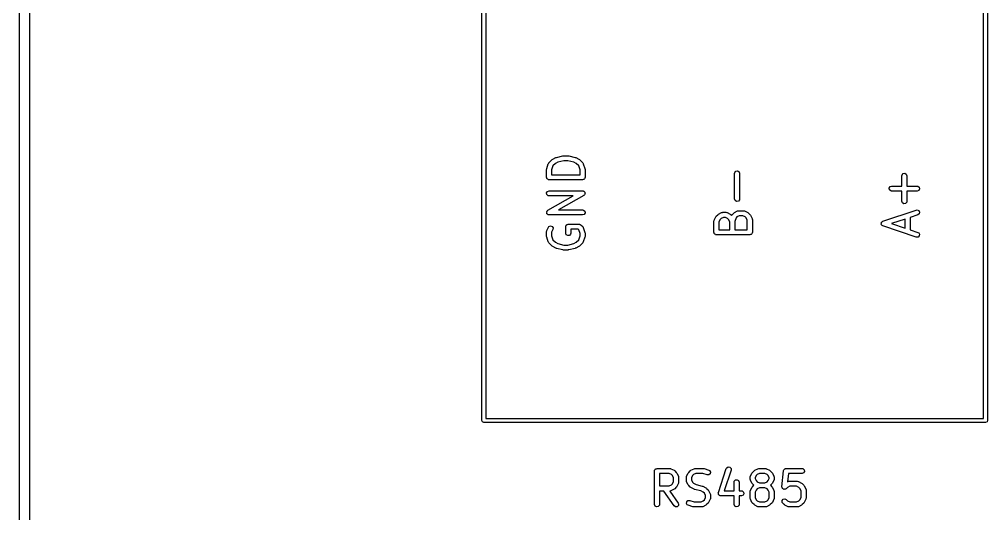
# Model space of a CAD drawing. Extents: x 51 to 223, y -135 to -33.
# Drawn here: x 50.77 to 79.72, y -118.22 to -103.45 of the extents above; entities that cross this region are included whole.
import ezdxf

# ---------------------------------------------------------------- set-up
doc = ezdxf.new("R2010")
doc.units = 0
doc.layers.add('BLACK', color=7, linetype='CONTINUOUS')

msp = doc.modelspace()

# ---------------------------------------------------------------- linework, layer by layer
at = {"layer": 'BLACK', "linetype": 'CONTINUOUS'}
for p, q in [((50.775, -130.875), (50.775, -36.875)), ((51.075, -37.025), (51.075, -130.725)), ((64.595, -115.435), (64.595, -72.435)), ((64.715, -72.495), (64.715, -115.375)), ((79.595, -115.375), (79.595, -72.495)), ((79.715, -72.435), (79.715, -115.435)), ((66.602, -107.739), (66.6972, -107.644)), ((66.6972, -107.644), (66.7156, -107.631)), ((66.7156, -107.631), (66.7167, -107.63)), ((66.7167, -107.63), (66.8119, -107.582)), ((66.8119, -107.582), (66.8243, -107.579)), ((66.8243, -107.579), (66.8273, -107.577)), ((66.8273, -107.577), (67.0178, -107.529)), ((67.0178, -107.529), (67.0327, -107.528)), ((67.0327, -107.528), (67.036, -107.527)), ((67.036, -107.527), (67.1788, -107.527)), ((67.1788, -107.527), (67.1936, -107.529)), ((67.1936, -107.529), (67.197, -107.529)), ((67.197, -107.529), (67.3875, -107.577)), ((67.3875, -107.577), (67.3993, -107.582)), ((67.3993, -107.582), (67.4028, -107.582)), ((67.4028, -107.582), (67.4981, -107.63)), ((67.4981, -107.63), (67.5161, -107.643)), ((67.5161, -107.643), (67.5176, -107.644)), ((67.5176, -107.644), (67.6128, -107.739)), ((66.5324, -107.935), (66.5363, -107.913)), ((66.5324, -108.173), (66.5324, -107.935)), ((66.5362, -107.911), (66.5838, -107.768)), ((66.5363, -107.913), (66.5362, -107.911)), ((66.5838, -107.768), (66.5963, -107.746)), ((66.5963, -107.746), (66.6001, -107.743)), ((66.6001, -107.743), (66.602, -107.739)), ((66.7206, -107.833), (66.6824, -107.947)), ((66.7947, -107.759), (66.7206, -107.833)), ((66.8717, -107.72), (66.7947, -107.759)), ((67.0452, -107.677), (66.8717, -107.72)), ((67.1696, -107.677), (67.0452, -107.677)), ((67.3431, -107.72), (67.1696, -107.677)), ((67.4201, -107.759), (67.3431, -107.72)), ((67.4942, -107.833), (67.4201, -107.759)), ((67.5324, -107.947), (67.4942, -107.833)), ((67.6128, -107.739), (67.6277, -107.76)), ((67.6277, -107.76), (67.6281, -107.765)), ((67.6281, -107.765), (67.6309, -107.768)), ((67.6309, -107.768), (67.6785, -107.911)), ((67.6785, -107.911), (67.6818, -107.933)), ((67.6818, -107.933), (67.6824, -107.935)), ((67.6824, -107.935), (67.6824, -108.173)), ((66.539, -108.191), (66.5324, -108.173)), ((66.5424, -108.211), (66.539, -108.191)), ((66.5476, -108.215), (66.5424, -108.211)), ((66.5499, -108.221), (66.5476, -108.215)), ((66.5668, -108.231), (66.5499, -108.221)), ((66.5817, -108.244), (66.5668, -108.231)), ((66.6824, -107.947), (66.6824, -108.098)), ((66.6824, -108.098), (67.5324, -108.098)), ((67.5324, -108.098), (67.5324, -107.947)), ((67.6492, -108.233), (67.6449, -108.238)), ((67.6556, -108.231), (67.6492, -108.233)), ((67.6653, -108.214), (67.6556, -108.231)), ((67.6779, -108.199), (67.6653, -108.214)), ((67.6796, -108.189), (67.6779, -108.199)), ((67.6812, -108.186), (67.6796, -108.189)), ((67.6824, -108.173), (67.6807, -108.183)), ((67.6807, -108.183), (67.6812, -108.186)), ((72.1514, -108.054), (72.156, -108.028)), ((72.1514, -108.816), (72.1514, -108.054)), ((72.156, -108.028), (72.1889, -107.989)), ((72.1889, -107.989), (72.2395, -107.98)), ((72.2395, -107.98), (72.2839, -108.006)), ((72.2839, -108.006), (72.3014, -108.054)), ((72.3014, -108.054), (72.3014, -108.816)), ((77.1514, -108.125), (77.156, -108.1)), ((77.1514, -108.431), (77.1514, -108.125)), ((77.156, -108.1), (77.1889, -108.061)), ((77.1889, -108.061), (77.2395, -108.052)), ((77.2395, -108.052), (77.2839, -108.077)), ((77.2839, -108.077), (77.3014, -108.125)), ((77.3014, -108.125), (77.3014, -108.431)), ((66.5915, -108.245), (66.5817, -108.244)), ((66.5944, -108.247), (66.5915, -108.245)), ((66.5976, -108.246), (66.5944, -108.247)), ((66.6074, -108.248), (66.5976, -108.246)), ((67.6074, -108.248), (66.6074, -108.248)), ((67.6257, -108.241), (67.6074, -108.248)), ((67.6449, -108.238), (67.6257, -108.241)), ((76.7716, -108.493), (76.7973, -108.449)), ((76.7805, -108.544), (76.7716, -108.493)), ((76.7973, -108.449), (76.8455, -108.431)), ((76.8455, -108.431), (77.1514, -108.431)), ((77.3014, -108.431), (77.6074, -108.431)), ((77.6074, -108.431), (77.633, -108.436)), ((77.633, -108.436), (77.6723, -108.469)), ((77.6812, -108.519), (77.6556, -108.564)), ((77.6723, -108.469), (77.6812, -108.519)), ((66.5335, -108.636), (66.5592, -108.592)), ((66.5424, -108.687), (66.5335, -108.636)), ((66.5817, -108.72), (66.5424, -108.687)), ((66.5592, -108.592), (66.6074, -108.574)), ((66.5702, -109.156), (67.325, -108.724)), ((66.6074, -108.724), (66.5817, -108.72)), ((66.6074, -108.574), (67.6074, -108.574)), ((67.325, -108.724), (66.6074, -108.724)), ((67.6446, -108.714), (66.8898, -109.146)), ((67.6074, -108.574), (67.633, -108.579)), ((67.633, -108.579), (67.6383, -108.583)), ((67.6383, -108.583), (67.6452, -108.585)), ((67.6491, -108.709), (67.6446, -108.714)), ((67.6452, -108.585), (67.6575, -108.599)), ((67.6556, -108.707), (67.6491, -108.709)), ((67.6653, -108.69), (67.6556, -108.707)), ((67.6575, -108.599), (67.6723, -108.612)), ((67.6777, -108.675), (67.6653, -108.69)), ((67.6723, -108.612), (67.6735, -108.619)), ((67.6735, -108.619), (67.678, -108.624)), ((67.6778, -108.668), (67.6777, -108.675)), ((67.6812, -108.662), (67.6778, -108.668)), ((67.678, -108.624), (67.6779, -108.643)), ((67.6779, -108.643), (67.6812, -108.662)), ((76.8198, -108.577), (76.7805, -108.544)), ((76.8455, -108.581), (76.8198, -108.577)), ((77.1514, -108.581), (76.8455, -108.581)), ((77.1514, -108.887), (77.1514, -108.581)), ((77.6074, -108.581), (77.3014, -108.581)), ((77.3014, -108.581), (77.3014, -108.887)), ((77.6556, -108.564), (77.6074, -108.581)), ((72.169, -108.864), (72.1514, -108.816)), ((72.2134, -108.89), (72.169, -108.864)), ((72.2639, -108.881), (72.2134, -108.89)), ((72.2969, -108.842), (72.2639, -108.881)), ((72.3014, -108.816), (72.2969, -108.842)), ((77.169, -108.936), (77.1514, -108.887)), ((77.2134, -108.961), (77.169, -108.936)), ((77.2639, -108.952), (77.2134, -108.961)), ((77.2969, -108.913), (77.2639, -108.952)), ((77.3014, -108.887), (77.2969, -108.913)), ((66.5335, -109.208), (66.537, -109.202)), ((66.5369, -109.227), (66.5335, -109.208)), ((66.5368, -109.246), (66.5369, -109.227)), ((66.5412, -109.251), (66.5368, -109.246)), ((66.537, -109.195), (66.5495, -109.18)), ((66.537, -109.202), (66.537, -109.195)), ((66.5424, -109.258), (66.5412, -109.251)), ((66.5572, -109.271), (66.5424, -109.258)), ((66.5495, -109.18), (66.5592, -109.163)), ((66.5696, -109.285), (66.5572, -109.271)), ((66.5592, -109.163), (66.5657, -109.161)), ((66.5657, -109.161), (66.5702, -109.156)), ((66.5764, -109.287), (66.5696, -109.285)), ((66.5817, -109.291), (66.5764, -109.287)), ((66.6074, -109.296), (66.5817, -109.291)), ((67.6074, -109.296), (66.6074, -109.296)), ((66.8898, -109.146), (67.6074, -109.146)), ((67.6074, -109.146), (67.633, -109.15)), ((67.6556, -109.278), (67.6074, -109.296)), ((67.633, -109.15), (67.6723, -109.183)), ((67.6812, -109.234), (67.6556, -109.278)), ((67.6723, -109.183), (67.6812, -109.234)), ((71.5403, -109.449), (71.5879, -109.354)), ((71.5879, -109.354), (71.6013, -109.336)), ((71.6013, -109.336), (71.602, -109.334)), ((71.602, -109.334), (71.6496, -109.287)), ((71.6496, -109.287), (71.668, -109.274)), ((71.668, -109.274), (71.6691, -109.273)), ((71.6691, -109.273), (71.7643, -109.225)), ((71.8156, -109.367), (71.747, -109.401)), ((71.7643, -109.225), (71.7893, -109.218)), ((71.7893, -109.218), (71.7936, -109.219)), ((71.7936, -109.219), (71.7979, -109.217)), ((71.7979, -109.217), (71.8931, -109.217)), ((71.8754, -109.367), (71.8156, -109.367)), ((71.9439, -109.401), (71.8754, -109.367)), ((71.8931, -109.217), (71.9187, -109.222)), ((71.9187, -109.222), (71.9222, -109.225)), ((71.9222, -109.225), (71.9266, -109.225)), ((71.9266, -109.225), (72.0219, -109.273)), ((72.0219, -109.273), (72.0399, -109.286)), ((72.0399, -109.286), (72.0414, -109.287)), ((72.0414, -109.287), (72.0638, -109.309)), ((72.0638, -109.309), (72.0724, -109.293)), ((72.0724, -109.293), (72.0763, -109.291)), ((72.0763, -109.291), (72.0782, -109.287)), ((72.0782, -109.287), (72.1258, -109.239)), ((72.1258, -109.239), (72.1441, -109.226)), ((72.1441, -109.226), (72.1453, -109.225)), ((72.1453, -109.225), (72.2405, -109.177)), ((72.1967, -109.38), (72.1586, -109.495)), ((72.2232, -109.354), (72.1967, -109.38)), ((72.2918, -109.32), (72.2232, -109.354)), ((72.2405, -109.177), (72.2655, -109.17)), ((72.2655, -109.17), (72.2698, -109.171)), ((72.2698, -109.171), (72.274, -109.17)), ((72.274, -109.17), (72.4169, -109.17)), ((72.3992, -109.32), (72.2918, -109.32)), ((72.4677, -109.354), (72.3992, -109.32)), ((72.4169, -109.17), (72.4426, -109.174)), ((72.4426, -109.174), (72.446, -109.177)), ((72.446, -109.177), (72.4504, -109.177)), ((72.4504, -109.177), (72.5457, -109.225)), ((72.4981, -109.384), (72.4677, -109.354)), ((72.5324, -109.453), (72.4981, -109.384)), ((72.5457, -109.225), (72.5637, -109.238)), ((72.5637, -109.238), (72.5652, -109.239)), ((72.5652, -109.239), (72.6128, -109.287)), ((72.6128, -109.287), (72.6257, -109.305)), ((72.6257, -109.305), (72.6268, -109.306)), ((72.6268, -109.306), (72.6745, -109.401)), ((76.5837, -109.483), (77.5837, -109.15)), ((77.6311, -109.292), (77.3967, -109.37)), ((77.3967, -109.37), (77.3967, -109.738)), ((77.5837, -109.15), (77.6094, -109.146)), ((77.6094, -109.146), (77.6571, -109.165)), ((77.6713, -109.26), (77.6311, -109.292)), ((77.6571, -109.165), (77.6816, -109.21)), ((77.6816, -109.21), (77.6713, -109.26)), ((66.5403, -109.759), (66.5879, -109.663)), ((66.5879, -109.663), (66.6034, -109.642)), ((66.6034, -109.642), (66.6505, -109.622)), ((66.6505, -109.622), (66.6997, -109.637)), ((66.6997, -109.637), (66.7279, -109.679)), ((66.7279, -109.679), (66.7221, -109.73)), ((67.1038, -109.649), (67.1055, -109.64)), ((67.1038, -109.84), (67.1038, -109.649)), ((67.1049, -109.636), (67.1066, -109.633)), ((67.1055, -109.64), (67.1049, -109.636)), ((67.1066, -109.633), (67.1083, -109.624)), ((67.1083, -109.624), (67.1209, -109.609)), ((67.1209, -109.609), (67.1306, -109.592)), ((67.1306, -109.592), (67.137, -109.59)), ((67.137, -109.59), (67.1413, -109.584)), ((67.1413, -109.584), (67.1605, -109.581)), ((67.1605, -109.581), (67.1788, -109.574)), ((67.1788, -109.574), (67.5121, -109.574)), ((67.5121, -109.574), (67.5167, -109.575)), ((67.5167, -109.575), (67.5187, -109.575)), ((67.5187, -109.575), (67.5217, -109.576)), ((67.5217, -109.576), (67.5378, -109.579)), ((67.5378, -109.579), (67.5503, -109.589)), ((67.5503, -109.589), (67.5652, -109.596)), ((67.5652, -109.596), (67.6128, -109.644)), ((67.6128, -109.644), (67.6277, -109.665)), ((67.6277, -109.665), (67.6281, -109.67)), ((67.6281, -109.67), (67.6309, -109.673)), ((67.6309, -109.673), (67.6785, -109.816)), ((71.5324, -109.483), (71.5369, -109.457)), ((71.5324, -109.816), (71.5324, -109.483)), ((71.5369, -109.457), (71.5398, -109.454)), ((71.5398, -109.454), (71.5403, -109.449)), ((71.7166, -109.432), (71.6824, -109.5)), ((71.6824, -109.5), (71.6824, -109.741)), ((71.747, -109.401), (71.7166, -109.432)), ((71.9743, -109.432), (71.9439, -109.401)), ((72.0086, -109.5), (71.9743, -109.432)), ((72.0086, -109.741), (72.0086, -109.5)), ((72.1586, -109.495), (72.1586, -109.741)), ((72.5324, -109.741), (72.5324, -109.453)), ((72.6745, -109.401), (72.6819, -109.426)), ((72.6819, -109.426), (72.6808, -109.431)), ((72.6808, -109.431), (72.6824, -109.435)), ((72.6824, -109.435), (72.6824, -109.816)), ((76.5332, -109.565), (76.5379, -109.542)), ((76.5342, -109.567), (76.5332, -109.565)), ((76.5339, -109.569), (76.5342, -109.567)), ((76.5463, -109.589), (76.5339, -109.569)), ((76.5379, -109.542), (76.5414, -109.518)), ((76.5414, -109.518), (76.543, -109.517)), ((76.543, -109.517), (76.5435, -109.515)), ((76.5435, -109.515), (76.5621, -109.5)), ((76.5576, -109.61), (76.5463, -109.589)), ((76.5596, -109.611), (76.5576, -109.61)), ((76.5608, -109.613), (76.5596, -109.611)), ((76.5837, -109.625), (76.5608, -109.613)), ((76.5621, -109.5), (76.5798, -109.484)), ((76.5798, -109.484), (76.582, -109.484)), ((76.582, -109.484), (76.5837, -109.483)), ((77.5837, -109.959), (76.5837, -109.625)), ((77.2467, -109.42), (76.8445, -109.554)), ((76.8445, -109.554), (77.2467, -109.688)), ((77.2467, -109.688), (77.2467, -109.42)), ((66.5324, -109.792), (66.5369, -109.766)), ((66.5324, -109.935), (66.5324, -109.792)), ((66.5329, -109.937), (66.5324, -109.935)), ((66.5362, -109.959), (66.5329, -109.937)), ((66.5838, -110.102), (66.5362, -109.959)), ((66.5369, -109.766), (66.5398, -109.763)), ((66.5398, -109.763), (66.5403, -109.759)), ((66.7221, -109.73), (66.6824, -109.81)), ((66.6824, -109.81), (66.6824, -109.923)), ((66.6824, -109.923), (66.7206, -110.037)), ((67.1214, -109.888), (67.1038, -109.84)), ((67.1658, -109.914), (67.1214, -109.888)), ((67.2163, -109.905), (67.1658, -109.914)), ((67.2493, -109.865), (67.2163, -109.905)), ((67.2538, -109.84), (67.2493, -109.865)), ((67.4811, -109.724), (67.2538, -109.724)), ((67.2538, -109.724), (67.2538, -109.84)), ((67.4942, -109.737), (67.4811, -109.724)), ((67.5324, -109.852), (67.4942, -109.737)), ((67.4942, -110.037), (67.5324, -109.923)), ((67.5324, -109.923), (67.5324, -109.852)), ((67.6785, -109.959), (67.6309, -110.102)), ((67.6785, -109.816), (67.6818, -109.838)), ((67.6824, -109.935), (67.6785, -109.957)), ((67.6785, -109.957), (67.6785, -109.959)), ((67.6818, -109.838), (67.6824, -109.84)), ((67.6824, -109.84), (67.6824, -109.935)), ((71.539, -109.834), (71.5324, -109.816)), ((71.5424, -109.853), (71.539, -109.834)), ((71.5476, -109.858), (71.5424, -109.853)), ((71.5499, -109.864), (71.5476, -109.858)), ((71.5668, -109.874), (71.5499, -109.864)), ((71.5817, -109.886), (71.5668, -109.874)), ((71.5915, -109.888), (71.5817, -109.886)), ((71.5944, -109.89), (71.5915, -109.888)), ((71.5976, -109.889), (71.5944, -109.89)), ((71.6074, -109.891), (71.5976, -109.889)), ((72.6074, -109.891), (71.6074, -109.891)), ((71.6824, -109.741), (72.0086, -109.741)), ((72.1586, -109.741), (72.5324, -109.741)), ((72.6257, -109.884), (72.6074, -109.891)), ((72.6449, -109.881), (72.6257, -109.884)), ((72.6492, -109.876), (72.6449, -109.881)), ((72.6556, -109.873), (72.6492, -109.876)), ((72.6653, -109.857), (72.6556, -109.873)), ((72.6779, -109.842), (72.6653, -109.857)), ((72.6796, -109.832), (72.6779, -109.842)), ((72.6812, -109.829), (72.6796, -109.832)), ((72.6824, -109.816), (72.6807, -109.826)), ((72.6807, -109.826), (72.6812, -109.829)), ((77.3967, -109.738), (77.6311, -109.816)), ((77.6349, -109.957), (77.5837, -109.959)), ((77.6311, -109.816), (77.654, -109.829)), ((77.6733, -109.923), (77.6349, -109.957)), ((77.654, -109.829), (77.6809, -109.872)), ((77.6809, -109.872), (77.6733, -109.923)), ((66.5866, -110.105), (66.5838, -110.102)), ((66.587, -110.11), (66.5866, -110.105)), ((66.602, -110.131), (66.587, -110.11)), ((66.6972, -110.226), (66.602, -110.131)), ((66.6987, -110.227), (66.6972, -110.226)), ((66.7167, -110.24), (66.6987, -110.227)), ((66.8119, -110.288), (66.7167, -110.24)), ((66.7206, -110.037), (66.7947, -110.111)), ((66.7947, -110.111), (66.8717, -110.15)), ((66.8717, -110.15), (67.0452, -110.193)), ((67.0452, -110.193), (67.1696, -110.193)), ((67.1696, -110.193), (67.3431, -110.15)), ((67.3431, -110.15), (67.4201, -110.111)), ((67.4981, -110.24), (67.4028, -110.288)), ((67.4201, -110.111), (67.4942, -110.037)), ((67.4992, -110.239), (67.4981, -110.24)), ((67.5176, -110.226), (67.4992, -110.239)), ((67.6128, -110.131), (67.5176, -110.226)), ((67.6147, -110.127), (67.6128, -110.131)), ((67.6185, -110.124), (67.6147, -110.127)), ((67.6309, -110.102), (67.6185, -110.124)), ((66.8155, -110.288), (66.8119, -110.288)), ((66.8273, -110.293), (66.8155, -110.288)), ((67.0178, -110.341), (66.8273, -110.293)), ((67.0212, -110.341), (67.0178, -110.341)), ((67.036, -110.343), (67.0212, -110.341)), ((67.1788, -110.343), (67.036, -110.343)), ((67.1821, -110.342), (67.1788, -110.343)), ((67.197, -110.341), (67.1821, -110.342)), ((67.3875, -110.293), (67.197, -110.341)), ((67.3904, -110.291), (67.3875, -110.293)), ((67.4028, -110.288), (67.3904, -110.291)), ((64.6126, -115.477), (64.595, -115.435)), ((64.715, -115.375), (79.595, -115.375)), ((79.715, -115.435), (79.6974, -115.477)), ((64.655, -115.495), (64.6126, -115.477)), ((79.655, -115.495), (64.655, -115.495)), ((79.6974, -115.477), (79.655, -115.495)), ((69.7611, -116.926), (69.7629, -116.917)), ((69.7629, -116.917), (69.7754, -116.902)), ((69.7754, -116.902), (69.7851, -116.885)), ((69.7851, -116.885), (69.7915, -116.883)), ((69.7915, -116.883), (69.7958, -116.877)), ((69.7958, -116.877), (69.815, -116.874)), ((69.815, -116.874), (69.8333, -116.867)), ((69.8333, -116.867), (70.2143, -116.867)), ((70.2143, -116.867), (70.2399, -116.872)), ((70.2399, -116.872), (70.2434, -116.875)), ((70.2434, -116.875), (70.2478, -116.875)), ((70.2478, -116.875), (70.3431, -116.923)), ((70.8474, -116.923), (70.9426, -116.875)), ((70.9426, -116.875), (70.9676, -116.868)), ((70.9676, -116.868), (70.972, -116.869)), ((70.972, -116.869), (70.9762, -116.867)), ((70.9762, -116.867), (71.2143, -116.867)), ((71.2143, -116.867), (71.2364, -116.871)), ((71.2364, -116.871), (71.238, -116.871)), ((71.238, -116.871), (71.3809, -116.919)), ((71.6669, -117.585), (71.905, -116.871)), ((71.905, -116.871), (71.9174, -116.848)), ((71.9174, -116.848), (71.9612, -116.821)), ((71.9612, -116.821), (72.0119, -116.829)), ((72.0119, -116.829), (72.0459, -116.867)), ((72.0459, -116.867), (72.0473, -116.918)), ((72.7522, -116.923), (72.8474, -116.875)), ((72.8474, -116.875), (72.8724, -116.868)), ((72.8724, -116.868), (72.8767, -116.869)), ((72.8767, -116.869), (72.881, -116.867)), ((72.881, -116.867), (73.0714, -116.867)), ((73.0714, -116.867), (73.0971, -116.872)), ((73.0971, -116.872), (73.1005, -116.875)), ((73.1005, -116.875), (73.105, -116.875)), ((73.105, -116.875), (73.2002, -116.923)), ((73.6182, -116.927), (73.6229, -116.91)), ((73.6229, -116.91), (73.6343, -116.899)), ((73.6343, -116.899), (73.6423, -116.885)), ((73.6423, -116.885), (73.6521, -116.881)), ((73.6521, -116.881), (73.6596, -116.874)), ((73.6596, -116.874), (73.6755, -116.873)), ((73.6755, -116.873), (73.6905, -116.867)), ((73.6905, -116.867), (74.1667, -116.867)), ((74.1667, -116.867), (74.1923, -116.872)), ((74.1923, -116.872), (74.2316, -116.905)), ((74.2316, -116.905), (74.2405, -116.955)), ((69.7583, -116.942), (69.7601, -116.933)), ((69.7583, -117.942), (69.7583, -116.942)), ((69.7595, -116.929), (69.7611, -116.926)), ((69.7601, -116.933), (69.7595, -116.929)), ((69.9083, -117.017), (69.9083, -117.391)), ((70.1966, -117.017), (69.9083, -117.017)), ((70.2651, -117.052), (70.1966, -117.017)), ((70.2955, -117.082), (70.2651, -117.052)), ((70.3298, -117.151), (70.2955, -117.082)), ((70.3298, -117.258), (70.3298, -117.151)), ((70.3431, -116.923), (70.3611, -116.936)), ((70.3611, -116.936), (70.3626, -116.937)), ((70.3626, -116.937), (70.4102, -116.985)), ((70.4102, -116.985), (70.423, -117.003)), ((70.423, -117.003), (70.4242, -117.004)), ((70.4242, -117.004), (70.4718, -117.099)), ((70.4718, -117.099), (70.4793, -117.124)), ((70.4793, -117.124), (70.4782, -117.129)), ((70.4782, -117.129), (70.4798, -117.133)), ((70.4798, -117.133), (70.4798, -117.276)), ((70.7107, -117.133), (70.7152, -117.107)), ((70.7107, -117.228), (70.7107, -117.133)), ((70.7152, -117.107), (70.7181, -117.104)), ((70.7181, -117.104), (70.7186, -117.099)), ((70.7186, -117.099), (70.7663, -117.004)), ((70.7663, -117.004), (70.7796, -116.986)), ((70.7796, -116.986), (70.7803, -116.985)), ((70.7803, -116.985), (70.8279, -116.937)), ((70.8279, -116.937), (70.8463, -116.924)), ((70.8463, -116.924), (70.8474, -116.923)), ((70.895, -117.082), (70.8607, -117.151)), ((70.8607, -117.151), (70.8607, -117.21)), ((70.9254, -117.052), (70.895, -117.082)), ((70.9939, -117.017), (70.9254, -117.052)), ((71.2021, -117.017), (70.9939, -117.017)), ((71.3334, -117.061), (71.2021, -117.017)), ((71.3847, -117.06), (71.3334, -117.061)), ((71.3809, -116.919), (71.4038, -116.931)), ((71.4231, -117.026), (71.3847, -117.06)), ((71.4038, -116.931), (71.4306, -116.975)), ((71.4306, -116.975), (71.4231, -117.026)), ((72.0473, -116.918), (71.8422, -117.534)), ((72.1768, -117.211), (72.2273, -117.202)), ((72.2273, -117.202), (72.2717, -117.228)), ((72.6155, -117.133), (72.62, -117.107)), ((72.6155, -117.18), (72.6155, -117.133)), ((72.617, -117.185), (72.6155, -117.18)), ((72.616, -117.189), (72.617, -117.185)), ((72.6234, -117.214), (72.616, -117.189)), ((72.62, -117.107), (72.6229, -117.104)), ((72.6229, -117.104), (72.6234, -117.099)), ((72.6234, -117.099), (72.671, -117.004)), ((72.671, -117.004), (72.6844, -116.986)), ((72.6844, -116.986), (72.6851, -116.985)), ((72.6851, -116.985), (72.7327, -116.937)), ((72.7327, -116.937), (72.751, -116.924)), ((72.751, -116.924), (72.7522, -116.923)), ((72.7997, -117.082), (72.7655, -117.151)), ((72.7655, -117.151), (72.7655, -117.163)), ((72.7655, -117.163), (72.7997, -117.231)), ((72.8301, -117.052), (72.7997, -117.082)), ((72.8987, -117.017), (72.8301, -117.052)), ((73.0537, -117.017), (72.8987, -117.017)), ((73.1222, -117.052), (73.0537, -117.017)), ((73.1526, -117.082), (73.1222, -117.052)), ((73.1869, -117.151), (73.1526, -117.082)), ((73.1526, -117.231), (73.1869, -117.163)), ((73.1869, -117.163), (73.1869, -117.151)), ((73.2002, -116.923), (73.2182, -116.936)), ((73.2182, -116.936), (73.2197, -116.937)), ((73.2197, -116.937), (73.2673, -116.985)), ((73.2673, -116.985), (73.2802, -117.003)), ((73.2802, -117.003), (73.2814, -117.004)), ((73.2814, -117.004), (73.329, -117.099)), ((73.329, -117.099), (73.3364, -117.124)), ((73.3324, -117.206), (73.3295, -117.21)), ((73.3369, -117.18), (73.3324, -117.206)), ((73.3364, -117.124), (73.3354, -117.129)), ((73.3354, -117.129), (73.3369, -117.133)), ((73.3369, -117.133), (73.3369, -117.18)), ((73.5682, -117.411), (73.6158, -116.935)), ((73.6158, -116.935), (73.6169, -116.931)), ((73.6166, -116.929), (73.6182, -116.927)), ((73.6169, -116.931), (73.6166, -116.929)), ((73.7583, -117.017), (73.7335, -117.266)), ((74.1667, -117.017), (73.7583, -117.017)), ((74.2149, -117), (74.1667, -117.017)), ((74.2405, -116.955), (74.2149, -117)), ((69.9083, -117.391), (70.1966, -117.391)), ((70.1966, -117.391), (70.2651, -117.357)), ((70.3431, -117.486), (70.2478, -117.533)), ((70.2651, -117.357), (70.2955, -117.327)), ((70.2955, -117.327), (70.3298, -117.258)), ((70.3442, -117.484), (70.3431, -117.486)), ((70.3626, -117.472), (70.3442, -117.484)), ((70.4102, -117.424), (70.3626, -117.472)), ((70.4109, -117.423), (70.4102, -117.424)), ((70.4242, -117.404), (70.4109, -117.423)), ((70.4718, -117.309), (70.4242, -117.404)), ((70.4724, -117.305), (70.4718, -117.309)), ((70.4752, -117.301), (70.4724, -117.305)), ((70.4798, -117.276), (70.4752, -117.301)), ((70.7122, -117.232), (70.7107, -117.228)), ((70.7112, -117.237), (70.7122, -117.232)), ((70.7186, -117.262), (70.7112, -117.237)), ((70.7663, -117.357), (70.7186, -117.262)), ((70.7674, -117.358), (70.7663, -117.357)), ((70.7803, -117.376), (70.7674, -117.358)), ((70.8279, -117.424), (70.7803, -117.376)), ((70.8294, -117.425), (70.8279, -117.424)), ((70.8474, -117.438), (70.8294, -117.425)), ((70.9426, -117.486), (70.8474, -117.438)), ((70.8607, -117.21), (70.895, -117.279)), ((70.895, -117.279), (70.9254, -117.309)), ((70.9254, -117.309), (71.0024, -117.348)), ((70.9462, -117.486), (70.9426, -117.486)), ((70.958, -117.491), (70.9462, -117.486)), ((71.1405, -117.537), (70.958, -117.491)), ((71.0024, -117.348), (71.1849, -117.393)), ((71.1849, -117.393), (71.1967, -117.399)), ((71.1967, -117.399), (71.2002, -117.399)), ((71.2002, -117.399), (71.2954, -117.447)), ((71.2954, -117.447), (71.3135, -117.46)), ((71.3135, -117.46), (71.3149, -117.461)), ((71.3149, -117.461), (71.3626, -117.508)), ((72.1393, -117.276), (72.1438, -117.25)), ((72.1393, -117.534), (72.1393, -117.276)), ((72.1438, -117.25), (72.1768, -117.211)), ((72.2717, -117.228), (72.2893, -117.276)), ((72.2893, -117.276), (72.2893, -117.534)), ((72.671, -117.309), (72.6234, -117.214)), ((72.6234, -117.528), (72.671, -117.433)), ((72.6722, -117.31), (72.671, -117.309)), ((72.671, -117.433), (72.6844, -117.415)), ((72.6851, -117.329), (72.6722, -117.31)), ((72.6844, -117.415), (72.6851, -117.413)), ((72.7273, -117.371), (72.6851, -117.329)), ((72.6851, -117.413), (72.7273, -117.371)), ((72.7997, -117.231), (72.8301, -117.262)), ((72.8301, -117.48), (72.7997, -117.511)), ((72.8301, -117.262), (72.8987, -117.296)), ((72.8987, -117.446), (72.8301, -117.48)), ((72.8987, -117.296), (73.0537, -117.296)), ((73.0537, -117.446), (72.8987, -117.446)), ((73.0537, -117.296), (73.1222, -117.262)), ((73.1222, -117.48), (73.0537, -117.446)), ((73.1222, -117.262), (73.1526, -117.231)), ((73.1526, -117.511), (73.1222, -117.48)), ((73.2673, -117.329), (73.2251, -117.371)), ((73.2251, -117.371), (73.2673, -117.413)), ((73.268, -117.327), (73.2673, -117.329)), ((73.2673, -117.413), (73.2802, -117.432)), ((73.2814, -117.309), (73.268, -117.327)), ((73.2802, -117.432), (73.2814, -117.433)), ((73.329, -117.214), (73.2814, -117.309)), ((73.2814, -117.433), (73.329, -117.528)), ((73.3295, -117.21), (73.329, -117.214)), ((73.5747, -117.436), (73.5681, -117.412)), ((73.5681, -117.412), (73.5684, -117.412)), ((73.5684, -117.412), (73.5682, -117.411)), ((73.5809, -117.461), (73.5747, -117.436)), ((73.5813, -117.461), (73.5809, -117.461)), ((73.5814, -117.462), (73.5813, -117.461)), ((73.6021, -117.476), (73.5814, -117.462)), ((73.6225, -117.491), (73.6021, -117.476)), ((73.623, -117.491), (73.6225, -117.491)), ((73.6234, -117.491), (73.623, -117.491)), ((73.6485, -117.489), (73.6234, -117.491)), ((73.6737, -117.487), (73.6485, -117.489)), ((73.6741, -117.487), (73.6737, -117.487)), ((73.6746, -117.487), (73.6741, -117.487)), ((73.6959, -117.472), (73.6746, -117.487)), ((73.7349, -117.433), (73.6959, -117.472)), ((73.7335, -117.266), (73.7522, -117.256)), ((73.8034, -117.398), (73.7349, -117.433)), ((73.7522, -117.256), (73.7771, -117.249)), ((73.7771, -117.249), (73.7815, -117.25)), ((73.7815, -117.25), (73.7857, -117.248)), ((73.7857, -117.248), (74.0238, -117.248)), ((74.0061, -117.398), (73.8034, -117.398)), ((74.0746, -117.433), (74.0061, -117.398)), ((74.0238, -117.248), (74.0495, -117.253)), ((74.0495, -117.253), (74.0529, -117.256)), ((74.0529, -117.256), (74.0573, -117.256)), ((74.0573, -117.256), (74.1526, -117.304)), ((74.105, -117.463), (74.0746, -117.433)), ((74.1393, -117.532), (74.105, -117.463)), ((74.1526, -117.304), (74.1706, -117.317)), ((74.1706, -117.317), (74.1721, -117.318)), ((74.1721, -117.318), (74.2197, -117.366)), ((74.2197, -117.366), (74.2326, -117.384)), ((74.2326, -117.384), (74.2337, -117.385)), ((74.2337, -117.385), (74.2814, -117.48)), ((74.2814, -117.48), (74.2888, -117.505)), ((70.0324, -117.541), (69.9083, -117.541)), ((69.9083, -117.541), (69.9083, -117.942)), ((70.3433, -117.985), (70.0324, -117.541)), ((70.2185, -117.54), (70.2152, -117.541)), ((70.2152, -117.541), (70.4662, -117.899)), ((70.2229, -117.541), (70.2185, -117.54)), ((70.2478, -117.533), (70.2229, -117.541)), ((71.2175, -117.575), (71.1405, -117.537)), ((71.2479, -117.606), (71.2175, -117.575)), ((71.2821, -117.674), (71.2479, -117.606)), ((71.2479, -117.803), (71.2821, -117.734)), ((71.2821, -117.734), (71.2821, -117.674)), ((71.3626, -117.508), (71.3754, -117.527)), ((71.3754, -117.527), (71.3766, -117.528)), ((71.3766, -117.528), (71.4242, -117.623)), ((71.4242, -117.785), (71.3766, -117.881)), ((71.4242, -117.623), (71.4316, -117.648)), ((71.4247, -117.781), (71.4242, -117.785)), ((71.4276, -117.778), (71.4247, -117.781)), ((71.4321, -117.752), (71.4276, -117.778)), ((71.4316, -117.648), (71.4306, -117.652)), ((71.4306, -117.652), (71.4321, -117.657)), ((71.4321, -117.657), (71.4321, -117.752)), ((71.6642, -117.596), (71.6671, -117.591)), ((71.6678, -117.616), (71.6642, -117.596)), ((71.6671, -117.591), (71.6669, -117.585)), ((71.6683, -117.637), (71.6678, -117.616)), ((71.6721, -117.641), (71.6683, -117.637)), ((71.6731, -117.647), (71.6721, -117.641)), ((71.6888, -117.66), (71.6731, -117.647)), ((71.7024, -117.675), (71.6888, -117.66)), ((71.7081, -117.676), (71.7024, -117.675)), ((71.7124, -117.68), (71.7081, -117.676)), ((71.7381, -117.684), (71.7124, -117.68)), ((72.1393, -117.684), (71.7381, -117.684)), ((71.8422, -117.534), (72.1393, -117.534)), ((72.1393, -117.942), (72.1393, -117.684)), ((72.2893, -117.534), (72.3571, -117.534)), ((72.3571, -117.684), (72.2893, -117.684)), ((72.2893, -117.684), (72.2893, -117.942)), ((72.3571, -117.534), (72.3828, -117.539)), ((72.4054, -117.666), (72.3571, -117.684)), ((72.3828, -117.539), (72.4221, -117.572)), ((72.431, -117.622), (72.4054, -117.666)), ((72.4221, -117.572), (72.431, -117.622)), ((72.6155, -117.561), (72.62, -117.536)), ((72.6155, -117.752), (72.6155, -117.561)), ((72.617, -117.756), (72.6155, -117.752)), ((72.616, -117.76), (72.617, -117.756)), ((72.6234, -117.785), (72.616, -117.76)), ((72.62, -117.536), (72.6229, -117.532)), ((72.6229, -117.532), (72.6234, -117.528)), ((72.671, -117.881), (72.6234, -117.785)), ((72.7997, -117.511), (72.7655, -117.579)), ((72.7655, -117.579), (72.7655, -117.734)), ((72.7655, -117.734), (72.7997, -117.803)), ((73.1869, -117.579), (73.1526, -117.511)), ((73.1526, -117.803), (73.1869, -117.734)), ((73.1869, -117.734), (73.1869, -117.579)), ((73.329, -117.785), (73.2814, -117.881)), ((73.329, -117.528), (73.3364, -117.553)), ((73.3295, -117.781), (73.329, -117.785)), ((73.3324, -117.778), (73.3295, -117.781)), ((73.3369, -117.752), (73.3324, -117.778)), ((73.3364, -117.553), (73.3354, -117.557)), ((73.3354, -117.557), (73.3369, -117.561)), ((73.3369, -117.561), (73.3369, -117.752)), ((73.5998, -117.786), (73.6494, -117.772)), ((73.6494, -117.772), (73.6959, -117.794)), ((74.105, -117.803), (74.1393, -117.734)), ((74.1393, -117.734), (74.1393, -117.532)), ((74.2814, -117.785), (74.2337, -117.881)), ((74.2819, -117.781), (74.2814, -117.785)), ((74.2848, -117.778), (74.2819, -117.781)), ((74.2893, -117.752), (74.2848, -117.778)), ((74.2888, -117.505), (74.2878, -117.51)), ((74.2878, -117.51), (74.2893, -117.514)), ((74.2893, -117.514), (74.2893, -117.752)), ((69.7759, -117.991), (69.7583, -117.942)), ((69.8203, -118.016), (69.7759, -117.991)), ((69.8708, -118.007), (69.8203, -118.016)), ((69.9038, -117.968), (69.8708, -118.007)), ((69.9083, -117.942), (69.9038, -117.968)), ((70.3853, -118.015), (70.3433, -117.985)), ((70.4364, -118.01), (70.3853, -118.015)), ((70.4727, -117.974), (70.4364, -118.01)), ((70.4662, -117.899), (70.4772, -117.923)), ((70.4772, -117.923), (70.4727, -117.974)), ((70.7122, -117.91), (70.7198, -117.859)), ((70.7391, -117.954), (70.7122, -117.91)), ((70.7198, -117.859), (70.7581, -117.825)), ((70.762, -117.966), (70.7391, -117.954)), ((70.7581, -117.825), (70.8094, -117.824)), ((70.9049, -118.014), (70.762, -117.966)), ((70.8094, -117.824), (70.9407, -117.867)), ((70.9065, -118.013), (70.9049, -118.014)), ((70.9286, -118.017), (70.9065, -118.013)), ((71.1667, -118.017), (70.9286, -118.017)), ((70.9407, -117.867), (71.149, -117.867)), ((71.149, -117.867), (71.2175, -117.833)), ((71.1709, -118.016), (71.1667, -118.017)), ((71.1752, -118.017), (71.1709, -118.016)), ((71.2002, -118.009), (71.1752, -118.017)), ((71.2954, -117.962), (71.2002, -118.009)), ((71.2175, -117.833), (71.2479, -117.803)), ((71.2966, -117.961), (71.2954, -117.962)), ((71.3149, -117.948), (71.2966, -117.961)), ((71.3626, -117.9), (71.3149, -117.948)), ((71.3632, -117.899), (71.3626, -117.9)), ((71.3766, -117.881), (71.3632, -117.899)), ((72.1568, -117.991), (72.1393, -117.942)), ((72.2013, -118.016), (72.1568, -117.991)), ((72.2518, -118.007), (72.2013, -118.016)), ((72.2848, -117.968), (72.2518, -118.007)), ((72.2893, -117.942), (72.2848, -117.968)), ((72.6722, -117.882), (72.671, -117.881)), ((72.6851, -117.9), (72.6722, -117.882)), ((72.7327, -117.948), (72.6851, -117.9)), ((72.7342, -117.948), (72.7327, -117.948)), ((72.7522, -117.962), (72.7342, -117.948)), ((72.8474, -118.009), (72.7522, -117.962)), ((72.7997, -117.803), (72.8301, -117.833)), ((72.8301, -117.833), (72.8987, -117.867)), ((72.8519, -118.01), (72.8474, -118.009)), ((72.8553, -118.013), (72.8519, -118.01)), ((72.881, -118.017), (72.8553, -118.013)), ((73.0714, -118.017), (72.881, -118.017)), ((72.8987, -117.867), (73.0537, -117.867)), ((73.0537, -117.867), (73.1222, -117.833)), ((73.0756, -118.016), (73.0714, -118.017)), ((73.08, -118.017), (73.0756, -118.016)), ((73.105, -118.009), (73.08, -118.017)), ((73.2002, -117.962), (73.105, -118.009)), ((73.1222, -117.833), (73.1526, -117.803)), ((73.2013, -117.961), (73.2002, -117.962)), ((73.2197, -117.948), (73.2013, -117.961)), ((73.2673, -117.9), (73.2197, -117.948)), ((73.268, -117.899), (73.2673, -117.9)), ((73.2814, -117.881), (73.268, -117.899)), ((73.5704, -117.828), (73.5998, -117.786)), ((73.5749, -117.879), (73.5704, -117.828)), ((73.5898, -117.9), (73.5749, -117.879)), ((73.6374, -117.948), (73.5898, -117.9)), ((73.6389, -117.948), (73.6374, -117.948)), ((73.6569, -117.962), (73.6389, -117.948)), ((73.7522, -118.009), (73.6569, -117.962)), ((73.6959, -117.794), (73.7349, -117.833)), ((73.7349, -117.833), (73.8034, -117.867)), ((73.7566, -118.01), (73.7522, -118.009)), ((73.7601, -118.013), (73.7566, -118.01)), ((73.7857, -118.017), (73.7601, -118.013)), ((74.0238, -118.017), (73.7857, -118.017)), ((73.8034, -117.867), (74.0061, -117.867)), ((74.0061, -117.867), (74.0746, -117.833)), ((74.028, -118.016), (74.0238, -118.017)), ((74.0324, -118.017), (74.028, -118.016)), ((74.0573, -118.009), (74.0324, -118.017)), ((74.1526, -117.962), (74.0573, -118.009)), ((74.0746, -117.833), (74.105, -117.803)), ((74.1537, -117.961), (74.1526, -117.962)), ((74.1721, -117.948), (74.1537, -117.961)), ((74.2197, -117.9), (74.1721, -117.948)), ((74.2204, -117.899), (74.2197, -117.9)), ((74.2337, -117.881), (74.2204, -117.899))]:
    msp.add_line(p, q, dxfattribs=at)

doc.saveas('drawing.dxf')
